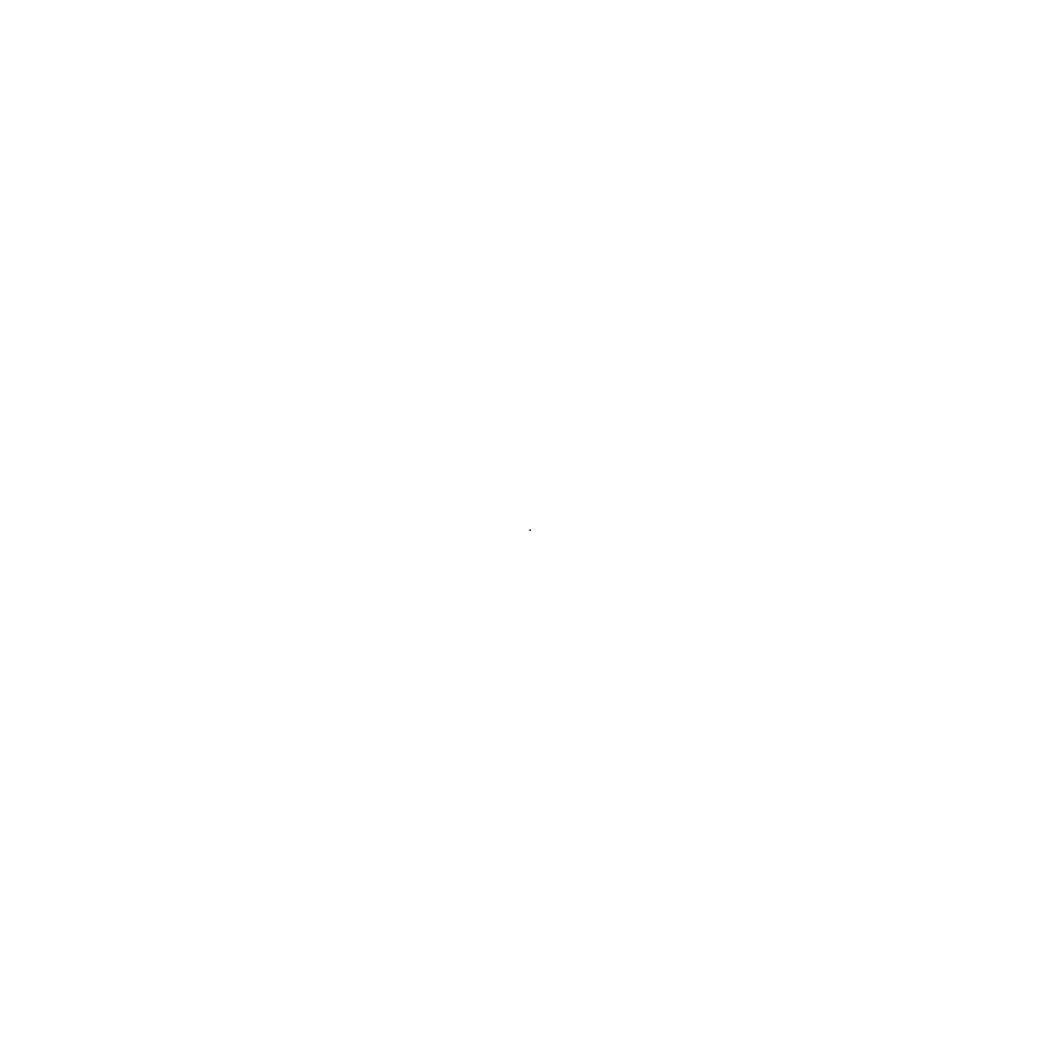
# Model space of a CAD drawing. Header units: millimetres. Extents: x 0 to 0, y -4294967.2960000001 to -4294967.2960000001.
import ezdxf

# ---------------------------------------------------------------- set-up
doc = ezdxf.new("R2010")
doc.units = ezdxf.units.MM

msp = doc.modelspace()

# ---------------------------------------------------------------- linework, layer by layer
at = {"layer": 'Black', "color": 0}
msp.add_point((0, -4294967.2960000001), dxfattribs=at)

doc.saveas('drawing.dxf')
